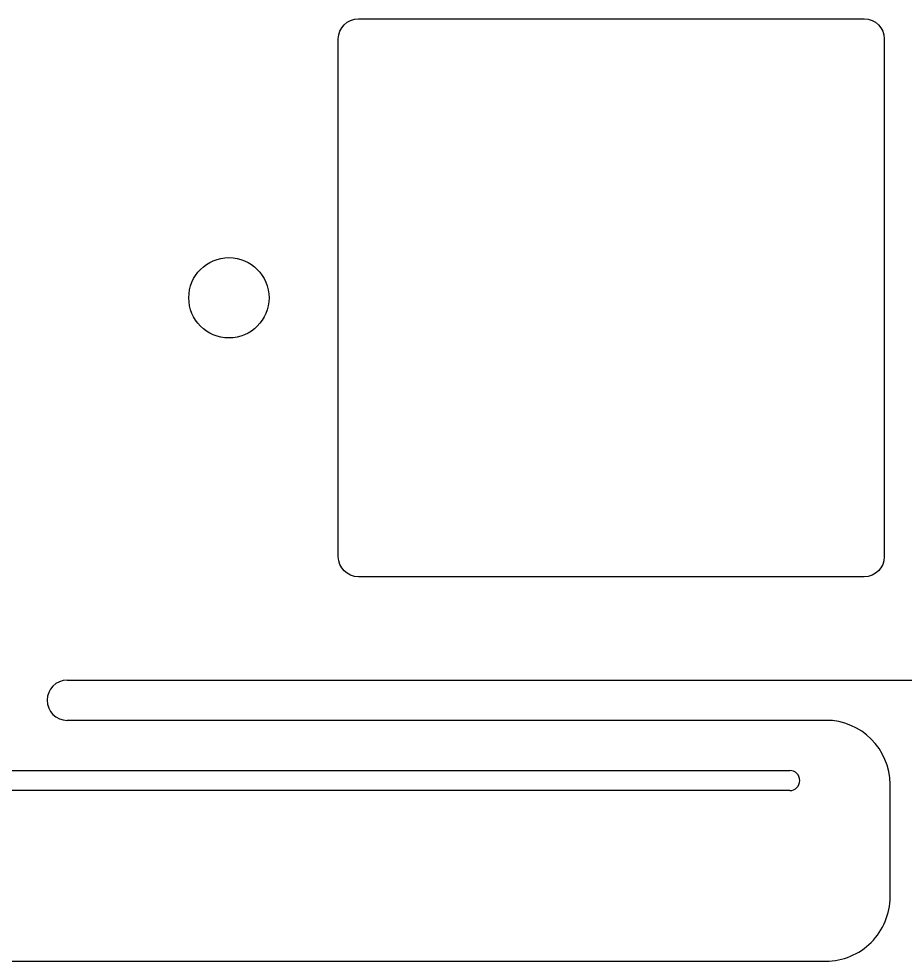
# Model space of a CAD drawing. Header units: millimetres. Extents: x -10 to 276, y -93 to 17.
# Drawn here: x 166.22 to 188.3, y -92.72 to -69.25 of the extents above; entities that cross this region are included whole.
import ezdxf

# ---------------------------------------------------------------- set-up
doc = ezdxf.new("R2010")
doc.units = ezdxf.units.MM
doc.layers.get('0').update_dxf_attribs({"linetype": 'CONTINUOUS'})
doc.layers.add('BLACK', color=7, linetype='CONTINUOUS')

msp = doc.modelspace()

# ---------------------------------------------------------------- linework, layer by layer
msp.add_lwpolyline([(187.275, -83.1475), (174.675, -83.1475, -0.414213562), (174.175, -82.6475), (174.175, -69.7475, -0.414213562), (174.675, -69.2475), (187.275, -69.2475, -0.414213562), (187.775, -69.7475), (187.775, -82.6475, -0.414213562)], format="xyb", close=True)
msp.add_circle((171.45, -76.1975), 1)
at = {"layer": 'BLACK', "linetype": 'Continuous'}
for p, q in [((167.4201, -85.725), (196.359025, -85.725)), ((186.3201, -86.725), (167.4201, -86.725)), ((140.4201, -87.975), (185.4201, -87.975)), ((185.4201, -88.475), (140.4201, -88.475)), ((187.920082, -91.125), (187.920082, -88.317203)), ((139.5201, -92.725), (186.320082, -92.725))]:
    msp.add_line(p, q, dxfattribs=at)
at = {"layer": 'BLACK'}
for centre, radius, start, end in [((167.4201, -86.225), 0.5, 90, 270), ((186.3201, -88.325), 1.6, 0.2792104, 90), ((185.4201, -88.225), 0.25, 270, 90), ((186.3201, -91.125), 1.599982, 269.9993554, 0)]:
    msp.add_arc(centre, radius, start, end, dxfattribs=at)

doc.saveas('drawing.dxf')
